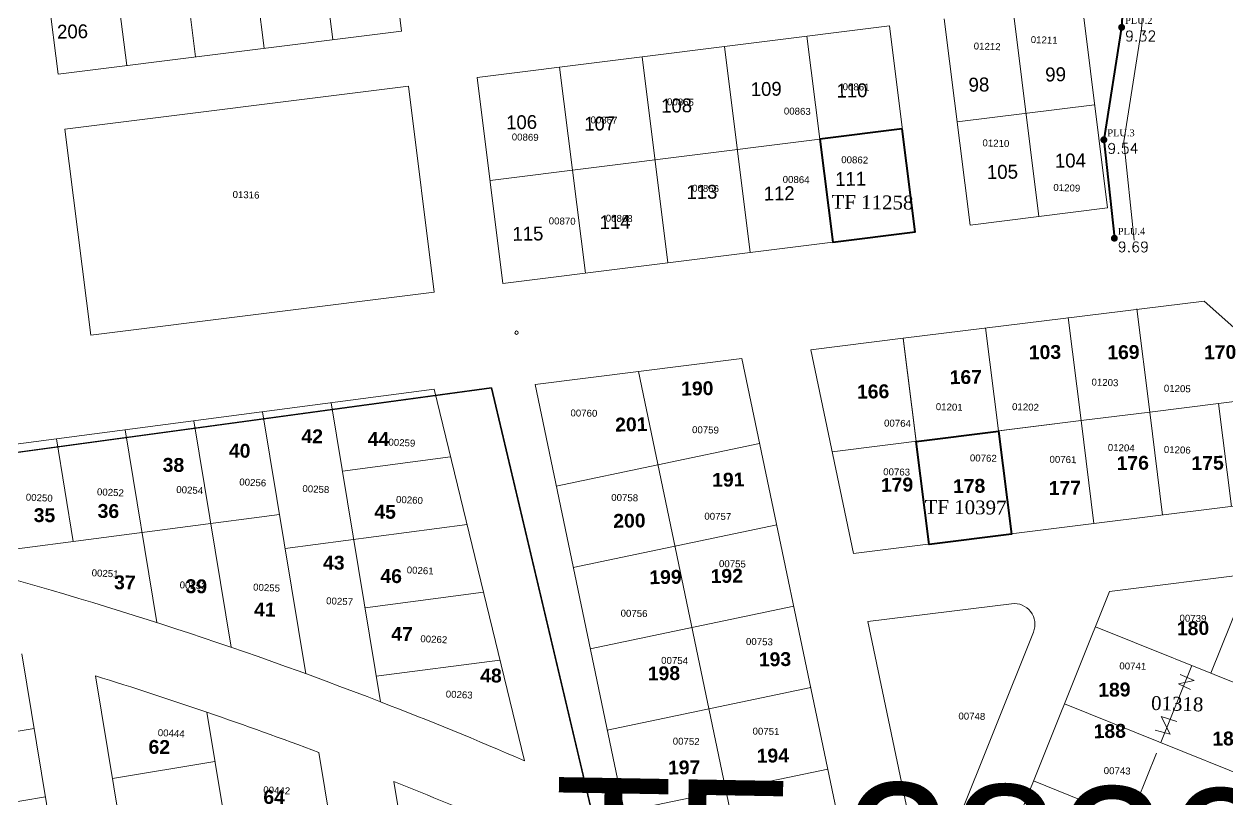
# Model space of a CAD drawing. Header units: metres. Extents: x 251686 to 255059, y 1627526 to 1631912.
# Drawn here: x 253898.6 to 254072.4, y 1631268 to 1631379.8 of the extents above; entities that cross this region are included whole.
import ezdxf
from ezdxf.enums import TextEntityAlignment as Align

# ---------------------------------------------------------------- set-up
doc = ezdxf.new("R2010")
doc.units = ezdxf.units.M
doc.header["$MEASUREMENT"] = 0
doc.linetypes.add('DGN Style 2', pattern=[29.229957, 17.537974, -11.691983])
for name, color, linetype in [('A_revoir_niveau_0', 7, 'Continuous'), ('historique_numero_parcelle', 7, 'Continuous'), ('limites_parcelles', 7, 'Continuous'), ('limites_tf', 7, 'Continuous'), ('numero_lot', 7, 'Continuous'), ('numero_parcelle', 7, 'Continuous'), ('toponymie', 7, 'Continuous')]:
    doc.layers.add(name, color=color, linetype=linetype)
for name, color, linetype, lineweight in [('Numero Titre Foncier', 4, 'Continuous', 0), ('Parcelles_Ruf', 7, 'Continuous', 0), ('TITRE FONCIER', 7, 'Continuous', 0), ('TopoAlt', 3, 'Continuous', 0), ('TopoCod', 3, 'Continuous', 0), ('TopoMat', 4, 'Continuous', 0), ('Voirie', 252, 'Continuous', 0), ('檩条', 4, 'Continuous', 0)]:
    doc.layers.add(name, color=color, linetype=linetype, lineweight=lineweight)
doc.styles.get("Standard").update_dxf_attribs({"font": 'txt.shx'})
doc.styles.add('Style-Arial', font='arial.ttf')
doc.styles.add('Style-STANDARD', font='STANDARD.shx')
doc.styles.add('Style-Times New Roman', font='times.ttf')
doc.styles.add('style1', font='')
doc.styles.add('Times 1.5', font='times.ttf', dxfattribs={"width": 0.99, "height": 0.00762})
doc.styles.get('style1').set_extended_font_data('Times New Roman', bold=True)

# ---------------------------------------------------------------- blocks, each defined once
blk = doc.blocks.new('*U74')
at = {"layer": 'Parcelles_Ruf', "color": 7, "linetype": 'Continuous', "ltscale": 1000}
for p, q in [((-22.844667, -2.680329, 0.00005), (-24.743173, 12.183981, 0.00005)), ((-12.782521, 13.682341, 0.00005), (-10.925347, -1.192124, 0.00005)), ((18.843048, 2.524654, 0.00005), (20.699786, -12.346321, 0.00005)), ((-10.925347, -1.192124, 0.00005), (-1.002767, 0.048547, 0.00005)), ((10.777829, -13.591989, 0.00005), (8.920127, 1.28671, 0.00005))]:
    blk.add_line(p, q, dxfattribs=at)
at = {"layer": 'Parcelles_Ruf', "color": 7, "linetype": 'Continuous', "ltscale": 1000, "elevation": 0.00005, "flags": 128}
blk.add_lwpolyline([(-36.619899, 10.696135), (-34.752005, -4.167037), (-10.925347, -1.192124), (-9.068609, -16.063098), (36.619803, -10.374367), (6.831564, 16.063068), (-36.619899, 10.696135)], close=True, dxfattribs=at)
for points in [[(-2.860232, 14.925347), (-1.002549, 0.046802), (0.85461, -14.827544)], [(-1.002767, 0.048547), (8.920127, 1.28671), (18.843021, 2.524872), (21.685956, 2.879609)]]:
    blk.add_lwpolyline(points, dxfattribs=at)
blk = doc.blocks.new('TCPOINT_123')
at = {"color": 0, "const_width": 0.0005, "flags": 128}
blk.add_lwpolyline([(0, 0.00025, 1), (0, -0.00025, 1), (0, 0.00025)], format="xyb", dxfattribs=at)
at = {"color": 0}
blk.add_point((0, 0), dxfattribs=at)
at = {"layer": 'TopoAlt'}
blk.add_attdef('ALT', text='', height=0.0015, dxfattribs=at).set_placement((0.0005, -0.0005), align=Align.TOP_LEFT)
at = {"layer": 'TopoCod'}
blk.add_attdef('COD', text='', height=0.0015, dxfattribs=at).set_placement((-0.0005, 0), align=Align.MIDDLE_RIGHT)
at = {"layer": 'TopoMat', "style": 'Times 1.5', "width": 0.99}
blk.add_attdef('MAT', (0.0005, 0.0005), '', height=0.003, dxfattribs=at)
blk = doc.blocks.new('*U138')
at = {"layer": '檩条', "color": 7, "linetype": 'Continuous', "lineweight": 0}
for p, q in [((-16.497313, 18.262173, 0.00005), (-18.361767, 33.145849, 0.00005)), ((-6.078739, 19.567291, 0.00005), (-7.943194, 34.450967, 0.00005)), ((5.828201, 21.058855, 0.00005), (4.510017, 31.581733, 0.00005)), ((-27.412008, 16.894906, 0.00005), (22.200146, 23.109743, 0.00005)), ((12.277794, 21.866786, 0.00005), (14.142249, 6.98311, 0.00005)), ((-7.567107, 19.380846, 0.00005), (-5.702652, 4.49717, 0.00005)), ((2.355344, 20.623816, 0.00005), (4.219798, 5.74014, 0.00005)), ((-17.489558, 18.137876, 0.00005), (-15.625103, 3.2542, 0.00005))]:
    blk.add_line(p, q, dxfattribs=at)
at = {"layer": '檩条', "color": 7, "lineweight": 0, "ltscale": 39.37}
for p, q in [((18.865445, -30.722137, 0.00005), (15.136543, -0.954845, 0.00005)), ((-0.979416, -33.208072, 0.00005), (-4.708318, -3.44078, 0.00005)), ((8.943015, -31.965105, 0.00005), (5.214113, -2.197812, 0.00005)), ((-10.901847, -34.451039, 0.00005), (-14.630749, -4.683747, 0.00005)), ((-22.688729, -20.81036, 0.00005), (26.923425, -14.595524, 0.00005))]:
    blk.add_line(p, q, dxfattribs=at)
at = {"layer": '檩条', "color": 5, "lineweight": 0, "style": 'Style-Arial'}
for s, rotation, p in [('00851', 358.3981, (-1.809044, 29.325848, -0.000071)), ('00849', 358.3981, (-12.373838, 23.982426, -0.000071)), ('00847', 358.3981, (-22.301645, 21.718665, -0.000071)), ('00852', 358.3981, (-2.449239, 15.713674, -0.000071)), ('00853', 358.3981, (7.735043, 16.495885, -0.000071)), ('00848', 358.3981, (-22.508094, 14.17408, -0.000071)), ('00850', 358.3981, (-11.279636, 14.034851, -0.000071)), ('01239', 358.26587, (14.998722, 13.17904, 0.00005)), ('00873', 359, (11.823863, -11.769329, 0.00005)), ('00877', 359, (-9.327791, -13.2796, 0.00005)), ('00875', 359, (-0.042561, -12.501937, 0.00005)), ('00871', 359, (20.84698, -12.56067, 0.00005)), ('00879', 359, (-18.147813, -14.300318, 0.00005)), ('00874', 359, (13.269662, -23.071414, 0.00005)), ('00872', 359, (23.594437, -23.251633, 0.00005)), ('00880', 359, (-18.35074, -25.926026, 0.00005)), ('00878', 359, (-6.821451, -24.433446, 0.00005)), ('00876', 359, (3.566622, -24.61477, 0.00005))]:
    blk.add_text(s, height=1, rotation=rotation, dxfattribs=at).set_placement(p, align=Align.TOP_LEFT)
at = {"layer": '檩条', "color": 7, "linetype": 'Continuous', "lineweight": 0, "style": 'Style-Arial'}
blk.add_text('00881', height=1, rotation=359, dxfattribs=at).set_placement((2.566495, -10.802248, 0.00005), align=Align.TOP_LEFT)
at = {"layer": '檩条', "color": 7, "lineweight": 13, "char_height": 1.999996, "attachment_point": 5, "rotation": 0.99997641, "line_spacing_factor": 0.6}
for s, insert in [('\\fComic Sans MS|b0|i0|c00|p71;215', (-13.182308, 26.103706, 0.00005)), ('\\fComic Sans MS|b0|i0|c00|p71;216', (0.102997, 25.381336, 0.00005)), ('\\fComic Sans MS|b0|i0|c00|p71;217', (12.259862, 25.511433, 0.00005)), ('\\fComic Sans MS|b0|i0|c00|p71;214', (-23.901578, 24.40843, 0.00005)), ('\\fComic Sans MS|b0|i0|c00|p71;212', (17.559702, 14.421884, 0.00005)), ('\\fComic Sans MS|b0|i0|c00|p71;220', (-21.504031, 10.012674, 0.00005)), ('\\fComic Sans MS|b0|i0|c00|p71;221', (-11.713668, 9.799294, 0.00005)), ('\\fComic Sans MS|b0|i0|c00|p71;218', (-1.134558, 10.948895, 0.00005)), ('\\fComic Sans MS|b0|i0|c00|p71;219', (8.697512, 10.737375, 0.00005)), ('\\fComic Sans MS|b0|i0|c00|p71;211', (19.569332, -10.026852, 0.00005)), ('\\fComic Sans MS|b0|i0|c00|p71;209', (-0.360548, -12.736988, 0.00005)), ('\\fComic Sans MS|b0|i0|c00|p71;210', (10.011489, -12.918592, 0.00005)), ('\\fComic Sans MS|b0|i0|c00|p71;207', (-18.560216, -15.659528, 0.00005)), ('\\fComic Sans MS|b0|i0|c00|p71;208', (-9.868734, -15.809164, 0.00005)), ('\\fComic Sans MS|b0|i0|c00|p71;205', (-5.471241, -25.488881, 0.00005)), ('\\fComic Sans MS|b0|i0|c00|p71;204', (4.892307, -25.670633, 0.00005)), ('\\fComic Sans MS|b0|i0|c00|p71;203', (12.602282, -25.802709, 0.00005)), ('\\fComic Sans MS|b0|i0|c00|p71;202', (22.36703, -25.973581, 0.00005)), ('\\fComic Sans MS|b0|i0|c00|p71;206', (-18.732026, -29.554236, 0.00005))]:
    blk.add_mtext(s, dxfattribs=dict(at, insert=insert))

msp = doc.modelspace()

# ---------------------------------------------------------------- linework, layer by layer
at = {"layer": 'A_revoir_niveau_0', "color": 7, "lineweight": 0, "flags": 128}
msp.add_lwpolyline([(253996.672907, 1631438.190989), (254010.879907, 1631432.234989), (254041.424907, 1631417.715989), (254053.785907, 1631411.458989), (254057.857907, 1631405.665989), (254058.211907, 1631395.647989), (254057.161907, 1631379.325989), (254054.597907, 1631363.095989), (254056.112907, 1631348.883989)], dxfattribs=at)
at = {"layer": 'A_revoir_niveau_0', "color": 1, "lineweight": 0, "flags": 128}
msp.add_lwpolyline([(253999.537174, 1631437.916475), (254013.744174, 1631431.960475), (254044.289174, 1631417.441475), (254056.650174, 1631411.184475), (254060.722174, 1631405.391475), (254061.076174, 1631395.373475), (254060.026174, 1631379.051475), (254057.462174, 1631362.821475), (254058.977174, 1631348.609475)], dxfattribs=at)
at = {"layer": 'A_revoir_niveau_0', "color": 7, "lineweight": 40, "flags": 128}
msp.add_lwpolyline([(254057.922705, 1631403.835015), (254058.212005, 1631395.648001), (254057.162005, 1631379.326001), (254054.598005, 1631363.096001), (254056.113005, 1631348.884001)], dxfattribs=at)
at = {"layer": 'A_revoir_niveau_0', "lineweight": 0, "ltscale": 39.37}
msp.add_circle((253969.77689, 1631335.245613), 0.25, dxfattribs=at)
at = {"layer": 'limites_parcelles', "color": 7, "linetype": 'Continuous', "lineweight": 0}
for p, q in [((253953.166576, 1631378.78968), (253949.437674, 1631408.556972)), ((253903.554422, 1631372.574843), (253899.82552, 1631402.342136)), ((253863.628764, 1631314.695648), (253957.867403, 1631327.101843)), ((254053.164777, 1631307.690357), (254051.308127, 1631322.561579))]:
    msp.add_line(p, q, dxfattribs=at)
at = {"layer": 'limites_parcelles', "color": 7, "lineweight": 0, "ltscale": 39370}
for p, q in [((254055.129653, 1631353.266263), (254051.400576, 1631383.03306)), ((254045.207368, 1631352.023235), (254041.478291, 1631381.790032)), ((254035.285083, 1631350.780207), (254031.556006, 1631380.547003)), ((254033.420544, 1631365.663605), (254053.265115, 1631368.149661)), ((254035.285083, 1631350.780207), (254055.129653, 1631353.266263))]:
    msp.add_line(p, q, dxfattribs=at)
at = {"layer": 'limites_parcelles', "color": 7, "lineweight": 0, "ltscale": 39.37}
for p, q in [((253964.083381, 1631372.094703), (254023.617965, 1631379.552507)), ((254027.346867, 1631349.785215), (254023.617965, 1631379.552507)), ((253903.554422, 1631372.574843), (253953.166576, 1631378.78968)), ((254015.439951, 1631348.293654), (254011.711049, 1631378.060946)), ((254003.533034, 1631346.802093), (253999.804132, 1631376.569385)), ((253991.626117, 1631345.310532), (253987.897215, 1631375.077824)), ((253979.7192, 1631343.818971), (253975.990298, 1631373.586264)), ((253904.548796, 1631364.636899), (253954.16095, 1631370.851736)), ((253957.889852, 1631341.084443), (253954.16095, 1631370.851736)), ((253967.812283, 1631342.327411), (253964.083381, 1631372.094703)), ((253908.277698, 1631334.869607), (253904.548796, 1631364.636899)), ((253965.947832, 1631357.211057), (254025.482416, 1631364.668861)), ((253967.812283, 1631342.327411), (254027.346867, 1631349.785215)), ((253908.277698, 1631334.869607), (253957.889852, 1631341.084443)), ((254012.267586, 1631332.778464), (254025.619115, 1631334.450958)), ((254029.357208, 1631304.657106), (254025.616201, 1631334.42687)), ((254018.435201, 1631303.366403), (254012.267586, 1631332.778464)), ((253972.454586, 1631327.792548), (254002.314336, 1631331.531985)), ((254002.314336, 1631331.531985), (254019.320333, 1631250.270694)), ((253987.372946, 1631329.660824), (254003.214617, 1631253.982038)), ((253972.454586, 1631327.792548), (253987.125421, 1631257.689574)), ((254015.351394, 1631318.072433), (254051.308127, 1631322.561579)), ((254041.263542, 1631306.153311), (254039.391426, 1631321.051024)), ((254004.883405, 1631319.25597), (253975.508747, 1631313.107038)), ((254007.341456, 1631307.510443), (253977.967386, 1631301.361634)), ((254018.435201, 1631303.366403), (254053.164777, 1631307.690357)), ((254055.405508, 1631297.892148), (254089.439023, 1631302.12944)), ((254075.825617, 1631300.434523), (254070.068485, 1631286.10606)), ((254055.405508, 1631297.892148), (254034.834883, 1631246.695578)), ((254020.499032, 1631293.54617), (254041.277245, 1631296.13313)), ((254009.799507, 1631295.764915), (253980.426025, 1631289.61623)), ((254026.892773, 1631263.123114), (254020.499032, 1631293.54617)), ((254053.366307, 1631292.816944), (254081.20327, 1631281.632138)), ((254044.431589, 1631292.03764), (254032.612329, 1631262.621637)), ((254012.257559, 1631284.019388), (253982.884664, 1631277.870826)), ((254048.892384, 1631281.682159), (254076.729347, 1631270.497352)), ((253870.491194, 1631273.215383), (253900.088827, 1631278.111969)), ((254062.192069, 1631274.549684), (254049.630471, 1631243.286135)), ((253911.414563, 1631270.919983), (253926.213379, 1631273.368277)), ((254014.71561, 1631272.273861), (253985.343304, 1631266.125422)), ((254044.418462, 1631270.547374), (254072.255424, 1631259.362567)), ((253872.123424, 1631263.349296), (253901.721057, 1631268.245883))]:
    msp.add_line(p, q, dxfattribs=at)
at = {"layer": 'limites_parcelles', "color": 7, "lineweight": 0, "ltscale": 39.37, "flags": 128}
for points in [[(253957.867403, 1631327.101843), (253970.907519, 1631273.47536)], [(253942.987618, 1631325.14297), (253950.129756, 1631281.972001)], [(253923.147904, 1631322.53114), (253928.55602, 1631289.841543)], [(253933.067761, 1631323.837055), (253939.321992, 1631286.033077)], [(253913.228047, 1631321.225224), (253917.830524, 1631293.405349)], [(253903.308191, 1631319.919309), (253905.757822, 1631305.112402)], [(253944.620705, 1631315.271699), (253960.243957, 1631317.328446)], [(253895.837966, 1631303.806487), (253935.517393, 1631309.030148)], [(253936.333936, 1631304.094512), (253962.62051, 1631307.55505)], [(253947.886881, 1631295.529156), (253964.997064, 1631297.781653)], [(253898.301563, 1631288.915164), (253908.249884, 1631228.782097)], [(253949.519969, 1631285.657885), (253967.373618, 1631288.008257)], [(253908.96627, 1631285.7188), (253927.563281, 1631173.308348)], [(253925.037413, 1631280.476456), (253939.270943, 1631194.441257)], [(253941.201147, 1631274.674441), (253952.288274, 1631207.657817)], [(253952.030702, 1631270.481646), (253960.529938, 1631219.107641)]]:
    msp.add_lwpolyline(points, dxfattribs=at)
at = {"layer": 'limites_parcelles', "color": 7, "lineweight": 0, "ltscale": 39.37}
for centre, radius, start, end in [((253736.762365, 1630730.548067), 591.264745, 68.846606, 75.340044), ((254041.647893, 1631293.156121), 2.999994, 338.109889, 97.097005), ((253736.762365, 1630730.548067), 581.264765, 69.407831, 72.767057), ((253736.762365, 1630730.548067), 591.264745, 66.671189, 68.846606), ((253736.762365, 1630730.548067), 581.264765, 64.981611, 68.263121)]:
    msp.add_arc(centre, radius, start, end, dxfattribs=at)
at = {"layer": 'limites_tf', "color": 5, "linetype": 'Continuous', "lineweight": 30}
for p, q in [((253966.138033, 1631327.301115), (253798.248626, 1631304.453363)), ((253984.267567, 1631250.775939), (253966.138033, 1631327.301115))]:
    msp.add_line(p, q, dxfattribs=at)
at = {"layer": 'limites_tf', "color": 7, "linetype": 'DGN Style 2', "lineweight": 13}
msp.add_line((254062.810866, 1631276.089756), (254067.284788, 1631287.224541), dxfattribs=at)
at = {"layer": 'limites_tf', "color": 5, "linetype": 'Continuous', "lineweight": 30, "flags": 128}
msp.add_lwpolyline([(254274.3391, 1631378.1314), (254094.976587, 1631456.799166), (254025.54142, 1631439.008178), (253929.864547, 1631439.792616), (253905.635539, 1631445.95606), (253905.632255, 1631445.956895), (253818.461883, 1631410.543913), (253674.277908, 1631258.406557), (253665.394457, 1631185.372073), (253745.984499, 1631186.024399), (253792.46809, 1631183.466396), (253798.245874, 1631304.469707), (253966.13604, 1631327.311891), (253984.263036, 1631250.786115), (254072.173207, 1631231.504368), (254122.355221, 1631360.284141), (254263.725588, 1631310.14601), (254286.770059, 1631375.123199), (254274.3391, 1631378.1314)], close=True, dxfattribs=at)
at = {"layer": 'limites_tf', "color": 7, "linetype": 'Continuous', "lineweight": 13, "flags": 128}
for points in [[(254065.614104, 1631285.89331), (254067.624408, 1631285.065023), (254065.377598, 1631284.591715), (254067.092269, 1631283.763428)], [(254065.141092, 1631279.148683), (254062.894281, 1631279.858644), (254064.195066, 1631277.314618), (254062.007383, 1631277.906252)]]:
    msp.add_lwpolyline(points, dxfattribs=at)
at = {"layer": 'limites_tf', "color": 5, "linetype": 'Continuous', "lineweight": 40}
for points in [[(254025.482416, 1631364.668861), (254013.5755, 1631363.1773), (254015.439951, 1631348.293654), (254027.346867, 1631349.785215)], [(254027.486704, 1631319.541988), (254039.391426, 1631321.051024), (254041.263542, 1631306.153311), (254029.357208, 1631304.657106)]]:
    msp.add_3dface(points, dxfattribs=at)
at = {"layer": 'voirie', "color": 7, "linetype": 'Continuous', "lineweight": 80}
msp.add_open_spline([(253618.558244, 1630811.932652), (253615.639965, 1630812.823285), (253612.721686, 1630813.713918), (253609.803407, 1630814.60455), (253607.051619, 1630815.444371), (253604.28836, 1630818.63114), (253604.597998, 1630821.489492), (253608.879476, 1630861.012923), (253613.679035, 1630900.534004), (253618.076199, 1630940.073487), (253623.136282, 1630985.573973), (253628.268606, 1631030.976074), (253633.223772, 1631076.576022), (253634.317535, 1631086.641381), (253634.390859, 1631096.772138), (253634.417469, 1631106.867911), (253634.441295, 1631115.907208), (253633.982819, 1631124.943612), (253633.083457, 1631133.978144), (253632.018726, 1631144.673885), (253630.477717, 1631155.231028), (253628.292656, 1631165.75292), (253626.554852, 1631174.121101), (253624.462729, 1631182.356365), (253622.245744, 1631190.583704), (253615.784295, 1631214.56245), (253606.592977, 1631237.586064), (253600.20021, 1631261.731338), (253597.027588, 1631273.714228), (253595.436991, 1631285.931137), (253594.149848, 1631298.19839), (253593.061889, 1631308.567295), (253593.037429, 1631319.04618), (253593.55566, 1631329.437908), (253594.188212, 1631342.122032), (253596.8899, 1631354.525442), (253600.110726, 1631367.008141), (253602.257842, 1631375.329548), (253604.954448, 1631382.588503), (253611.011083, 1631389.976855), (253613.642329, 1631393.186654), (253616.792364, 1631396.786055), (253620.285227, 1631395.975768), (253624.378482, 1631395.0262), (253628.459689, 1631393.20247), (253632.606743, 1631392.010686), (253636.54384, 1631390.87924), (253640.468697, 1631389.654666), (253644.453802, 1631388.746699), (253649.761946, 1631387.537291), (253655.405416, 1631388.431876), (253660.812723, 1631389.297499), (253665.215455, 1631390.002306), (253669.489528, 1631390.982027), (253673.644372, 1631392.898265), (253678.238138, 1631395.016937), (253682.490995, 1631397.435796), (253686.073026, 1631400.813738), (253690.223101, 1631404.727358), (253694.323273, 1631408.653403), (253698.389043, 1631412.636025), (253711.293324, 1631425.2764), (253724.093398, 1631438.011808), (253737.033453, 1631450.616925), (253740.955361, 1631454.437318), (253745.028885, 1631458.085565), (253749.109963, 1631461.745752), (253753.835806, 1631465.984208), (253758.828345, 1631469.83763), (253764.00603, 1631473.567288), (253774.841242, 1631481.37225), (253786.412482, 1631487.56758), (253798.462042, 1631493.48), (253808.963888, 1631498.632994), (253819.557771, 1631502.666107), (253830.925024, 1631505.693489), (253838.266496, 1631507.648705), (253845.655041, 1631508.615547), (253853.090516, 1631508.931646), (253861.206892, 1631509.276692), (253869.398631, 1631508.891861), (253877.514405, 1631507.757047), (253885.439796, 1631506.648854), (253893.544762, 1631505.622911), (253900.743999, 1631502.228111), (253936.629224, 1631485.306432), (253972.51445, 1631468.384754), (254008.399675, 1631451.463076)], degree=3, knots=[0, 0, 0, 0, 0.0087382484, 0.0087382484, 0.0087382484, 0.0169779686, 0.0169779686, 0.0169779686, 0.1309114656, 0.1309114656, 0.1309114656, 0.2620216633, 0.2620216633, 0.2620216633, 0.2909618549, 0.2909618549, 0.2909618549, 0.3168735907, 0.3168735907, 0.3168735907, 0.3475497981, 0.3475497981, 0.3475497981, 0.3719469377, 0.3719469377, 0.3719469377, 0.4430528956, 0.4430528956, 0.4430528956, 0.4783415758, 0.4783415758, 0.4783415758, 0.5081693578, 0.5081693578, 0.5081693578, 0.5445770939, 0.5445770939, 0.5445770939, 0.5688477719, 0.5688477719, 0.5688477719, 0.5793919363, 0.5793919363, 0.5793919363, 0.5917485506, 0.5917485506, 0.5917485506, 0.6034795707, 0.6034795707, 0.6034795707, 0.6191052461, 0.6191052461, 0.6191052461, 0.6318279681, 0.6318279681, 0.6318279681, 0.6458947313, 0.6458947313, 0.6458947313, 0.6621922199, 0.6621922199, 0.6621922199, 0.7139185453, 0.7139185453, 0.7139185453, 0.7295959021, 0.7295959021, 0.7295959021, 0.7477501072, 0.7477501072, 0.7477501072, 0.7857409622, 0.7857409622, 0.7857409622, 0.8188520569, 0.8188520569, 0.8188520569, 0.840236657, 0.840236657, 0.840236657, 0.8635795445, 0.8635795445, 0.8635795445, 0.8863748433, 0.8863748433, 0.8863748433, 1, 1, 1, 1], dxfattribs=at)

# ---------------------------------------------------------------- block references
at = {"layer": 'limites_parcelles', "color": 7, "linetype": 'Continuous', "ltscale": 1000}
msp.add_blockref('*U74', (254062.233474, 1631323.753703, -0.00005), dxfattribs=at)
at = {"layer": 'toponymie', "color": 0, "lineweight": 0}
ref = msp.add_blockref('TCPOINT_123', (254057.161907, 1631379.325989), dxfattribs=dict(at, xscale=1000, yscale=1000, zscale=1000))
ref.add_attrib('MAT', 'PLU.2', (254057.661907, 1631379.825989), dxfattribs={"layer": 'TopoMat', "height": 1, "style": 'Times 1.5', "width": 0.99})
ref.add_attrib('ALT', '9.32', dxfattribs={"layer": 'TopoAlt', "height": 1.5}).set_placement((254057.661907, 1631378.825989), align=Align.TOP_LEFT)
ref = msp.add_blockref('TCPOINT_123', (254054.597907, 1631363.095989), dxfattribs=dict(at, xscale=1000, yscale=1000, zscale=1000))
ref.add_attrib('MAT', 'PLU.3', (254055.097907, 1631363.595989), dxfattribs={"layer": 'TopoMat', "height": 1, "style": 'Times 1.5', "width": 0.99})
ref.add_attrib('ALT', '9.54', dxfattribs={"layer": 'TopoAlt', "height": 1.5}).set_placement((254055.097907, 1631362.595989), align=Align.TOP_LEFT)
ref = msp.add_blockref('TCPOINT_123', (254056.112907, 1631348.883989), dxfattribs=dict(at, xscale=1000, yscale=1000, zscale=1000))
ref.add_attrib('MAT', 'PLU.4', (254056.612907, 1631349.383989), dxfattribs={"layer": 'TopoMat', "height": 1, "style": 'Times 1.5', "width": 0.99})
ref.add_attrib('ALT', '9.69', dxfattribs={"layer": 'TopoAlt', "height": 1.5}).set_placement((254056.612907, 1631348.383989), align=Align.TOP_LEFT)
at = {"layer": '檩条', "color": 7, "lineweight": 0, "ltscale": 39.37}
msp.add_blockref('*U138', (253924.3787, 1631408.26885, -0.00005), dxfattribs=at)

# ---------------------------------------------------------------- texts
at = {"layer": 'historique_numero_parcelle', "color": 7, "lineweight": 0, "style": 'Style-Arial'}
msp.add_text('00741', height=1, rotation=359, dxfattribs=at).set_placement((254056.843727, 1631287.661564), align=Align.TOP_LEFT)
at = {"layer": 'Numero Titre Foncier', "color": 4, "linetype": 'Continuous', "lineweight": 13, "style": 'Style-Arial'}
msp.add_text('TF 2830', height=19.99996, rotation=359, dxfattribs=at).set_placement((254027.125859, 1631260.216264), align=Align.MIDDLE_CENTER)
at = {"layer": 'numero_lot', "color": 7, "lineweight": 13, "attachment_point": 5}
for s, insert, char_height, rotation, line_spacing_factor in [('\\fComic Sans MS|b0|i0|c00|p71;99', (254047.628537, 1631372.519588), 2.020644, 0.94691357, 0.832576), ('\\fComic Sans MS|b0|i0|c00|p71;109', (254005.829642, 1631370.413522), 1.999996, 0.99997641, 0.6), ('\\fComic Sans MS|b0|i0|c00|p71;110', (254018.209457, 1631370.196872), 1.999996, 0.99997641, 0.6), ('\\fComic Sans MS|b0|i0|c00|p71;98', (254036.553636, 1631371.04211), 2.020644, 0.94691357, 0.832576), ('\\fComic Sans MS|b0|i0|c00|p71;108', (253992.884101, 1631368.019533), 1.999996, 0.99997641, 0.6), ('\\fComic Sans MS|b0|i0|c00|p71;106', (253970.499192, 1631365.615302), 1.999996, 0.99997641, 0.6), ('\\fComic Sans MS|b0|i0|c00|p71;107', (253981.776762, 1631365.415982), 1.999996, 0.99997641, 0.6), ('\\fComic Sans MS|b0|i0|c00|p71;104', (254049.762429, 1631360.082284), 2.020644, 0.94691357, 0.832576), ('\\fComic Sans MS|b0|i0|c00|p71;105', (254039.943235, 1631358.449741), 2.020644, 0.94691357, 0.832576), ('\\fComic Sans MS|b0|i0|c00|p71;111', (254018.01992, 1631357.447521), 1.999996, 0.99997641, 0.6), ('\\fComic Sans MS|b0|i0|c00|p71;113', (253996.537856, 1631355.552385), 1.999996, 0.99997641, 0.6), ('\\fComic Sans MS|b0|i0|c00|p71;112', (254007.699319, 1631355.357133), 1.999996, 0.99997641, 0.6), ('\\fComic Sans MS|b0|i0|c00|p71;114', (253983.991053, 1631351.226434), 1.999996, 0.99997641, 0.6), ('\\fComic Sans MS|b0|i0|c00|p71;115', (253971.411602, 1631349.525058), 1.999996, 0.99997641, 0.6)]:
    msp.add_mtext(s, dxfattribs=dict(at, insert=insert, char_height=char_height, rotation=rotation, line_spacing_factor=line_spacing_factor))
at = {"layer": 'numero_lot', "color": 7, "lineweight": 13, "char_height": 2, "attachment_point": 7, "line_spacing_factor": 0.72, "style": 'style1'}
for s, insert, rotation in [('\\fArial|b1|i0|c00|p39;103', (254043.775153, 1631331.369442), 0.99997641), ('\\fArial|b1|i0|c00|p39;169', (254055.105519, 1631331.369442), 0.99997641), ('\\fArial|b1|i0|c00|p39;170', (254069.073044, 1631331.369442), 0.99997641), ('\\fArial|b1|i0|c00|p39;167', (254032.343029, 1631327.782682), 0.99997641), ('\\fArial|b1|i0|c00|p39;190', (253993.564611, 1631326.140187), 0.99997641), ('\\fArial|b1|i0|c00|p39;166', (254018.952969, 1631325.698052), 0.99997641), ('\\fArial|b1|i0|c00|p39;201', (253984.032589, 1631320.946148), 0.99997641), ('\\fArial|b1|i0|c00|p39;42', (253938.698328, 1631319.323751), 359.35999308), ('\\fArial|b1|i0|c00|p39;44', (253948.269765, 1631318.923956), 359.35999308), ('\\fArial|b1|i0|c00|p39;40', (253928.219329, 1631317.204213), 359.35999308), ('\\fArial|b1|i0|c00|p39;38', (253918.654972, 1631315.151306), 359.35999308), ('\\fArial|b1|i0|c00|p39;176', (254056.455137, 1631315.379655), 0.99997641), ('\\fArial|b1|i0|c00|p39;175', (254067.270486, 1631315.379655), 0.99997641), ('\\fArial|b1|i0|c00|p39;191', (253998.04131, 1631312.972251), 0.99997641), ('\\fArial|b1|i0|c00|p39;179', (254022.415669, 1631312.238269), 0.99997641), ('\\fArial|b1|i0|c00|p39;178', (254032.82355, 1631312.05729), 0.99997641), ('\\fArial|b1|i0|c00|p39;177', (254046.660068, 1631311.813698), 0.99997641), ('\\fArial|b1|i0|c00|p39;36', (253909.257824, 1631308.499772), 359.35999308), ('\\fArial|b1|i0|c00|p39;45', (253949.226994, 1631308.394723), 359.35999308), ('\\fArial|b1|i0|c00|p39;35', (253900.025422, 1631307.895903), 359.35999308), ('\\fArial|b1|i0|c00|p39;200', (253983.75702, 1631307.049629), 0.99997641), ('\\fArial|b1|i0|c00|p39;43', (253941.816412, 1631301.046449), 359.35999308), ('\\fArial|b1|i0|c00|p39;37', (253911.639409, 1631298.196906), 359.35999308), ('\\fArial|b1|i0|c00|p39;39', (253921.955791, 1631297.637205), 359.35999308), ('\\fArial|b1|i0|c00|p39;46', (253950.100485, 1631299.116615), 359.35999308), ('\\fArial|b1|i0|c00|p39;199', (253988.970167, 1631298.915748), 0.99997641), ('\\fArial|b1|i0|c00|p39;192', (253997.818564, 1631299.076654), 0.99997641), ('\\fArial|b1|i0|c00|p39;41', (253931.871402, 1631294.310209), 359.35999308), ('\\fArial|b1|i0|c00|p39;47', (253951.668675, 1631290.796854), 359.35999308), ('\\fArial|b1|i0|c00|p39;180', (254065.163589, 1631291.528014), 0.99997641), ('\\fArial|b1|i0|c00|p39;193', (254004.786065, 1631287.044382), 0.99997641), ('\\fArial|b1|i0|c00|p39;48', (253964.515975, 1631284.758889), 359.35999308), ('\\fArial|b1|i0|c00|p39;198', (253988.747421, 1631285.020151), 0.99997641), ('\\fArial|b1|i0|c00|p39;189', (254053.803351, 1631282.655901), 0.99997641), ('\\fArial|b1|i0|c00|p39;188', (254053.135226, 1631276.683548), 0.99997641), ('\\fArial|b1|i0|c00|p39;182', (254070.274666, 1631275.614631), 0.99997641), ('\\fArial|b1|i0|c00|p39;62', (253916.608125, 1631274.449895), 359.35999308), ('\\fArial|b1|i0|c00|p39;197', (253991.669448, 1631271.444616), 0.99997641), ('\\fArial|b1|i0|c00|p39;194', (254004.471824, 1631273.147188), 0.99997641), ('\\fArial|b1|i0|c00|p39;64', (253933.19761, 1631267.222014), 359.35999308)]:
    msp.add_mtext(s, dxfattribs=dict(at, insert=insert, rotation=rotation))
at = {"layer": 'numero_parcelle', "color": 5, "lineweight": 0}
for s, height, rotation, style, p in [('01211', 1, 358.26587, 'Style-Arial', (254044.05637, 1631378.062036)), ('01212', 1, 358.26587, 'Style-Arial', (254035.816104, 1631377.135702)), ('00861', 1, 359, 'Style-Arial', (254016.877169, 1631371.25262)), ('00865', 1, 359, 'Style-Arial', (253991.515969, 1631369.074655)), ('00863', 1, 359, 'Style-Arial', (254008.389657, 1631367.748243)), ('00867', 1, 359, 'Style-Arial', (253980.468056, 1631366.472141)), ('00869', 1, 359, 'Style-Arial', (253969.091717, 1631364.002631)), ('01210', 1, 358.26587, 'Style-Arial', (254037.077369, 1631363.15648)), ('00862', 1, 359, 'Style-Arial', (254016.677957, 1631360.724227)), ('00864', 1, 359, 'Style-Arial', (254008.217476, 1631357.884006)), ('01316', 1, 358.26587, 'Style-Arial', (253928.776433, 1631355.710793, -4042812.244923)), ('00866', 1, 359, 'Style-Arial', (253995.140484, 1631356.606997)), ('01209', 1, 358.26587, 'Style-Arial', (254047.3218, 1631356.718243)), ('00870', 1, 359, 'Style-Arial', (253974.429844, 1631351.895609)), ('00868', 1, 359, 'Style-Arial', (253982.665368, 1631352.282297)), ('01203', 1, 358.26587, 'Style-Arial', (254052.829176, 1631328.632264)), ('01205', 1, 358.26587, 'Style-Arial', (254063.276657, 1631327.748036)), ('00760', 1, 359, 'Style-Arial', (253977.567712, 1631324.176764)), ('01201', 1, 358.26587, 'Style-Arial', (254030.337515, 1631325.084805)), ('01202', 1, 358.26587, 'Style-Arial', (254041.351663, 1631325.084805)), ('00764', 1, 359, 'Style-Arial', (254022.857991, 1631322.713255)), ('00759', 1, 359, 'Style-Arial', (253995.129864, 1631321.755806)), ('00259', 1, 357.36, 'Style-Arial', (253951.29401, 1631319.965829)), ('01204', 1, 358.26587, 'Style-Arial', (254055.183538, 1631319.2005)), ('01206', 1, 358.26587, 'Style-Arial', (254063.276657, 1631318.905757)), ('00762', 1, 359, 'Style-Arial', (254035.257323, 1631317.681868)), ('00761', 1, 359, 'Style-Arial', (254046.755367, 1631317.481169)), ('00763', 1, 359, 'Style-Arial', (254022.735339, 1631315.686544)), ('00256', 1, 357.36, 'Style-Arial', (253929.759946, 1631314.222226)), ('00250', 1, 357.36, 'Style-Arial', (253898.924534, 1631312.019871)), ('00252', 1, 357.36, 'Style-Arial', (253909.201173, 1631312.798646)), ('00254', 1, 357.36, 'Style-Arial', (253920.656463, 1631313.124889)), ('00258', 1, 357.36, 'Style-Arial', (253938.869575, 1631313.263265)), ('00758', 1, 359, 'Style-Arial', (253983.457589, 1631311.974837)), ('00260', 1, 357.36, 'Style-Arial', (253952.39349, 1631311.696573)), ('00757', 1, 359, 'Style-Arial', (253996.907147, 1631309.273263)), ('00261', 1, 357.36, 'Style-Arial', (253953.9435, 1631301.520318)), ('00755', 1, 359, 'Style-Arial', (253999.017473, 1631302.423331)), ('00251', 1, 357.36, 'Style-Arial', (253908.434456, 1631301.100761)), ('00253', 1, 357.36, 'Style-Arial', (253921.142651, 1631299.359962)), ('00255', 1, 357.36, 'Style-Arial', (253931.752236, 1631299.040549)), ('00257', 1, 357.36, 'Style-Arial', (253942.296099, 1631297.072344)), ('00756', 1, 359, 'Style-Arial', (253984.809099, 1631295.270907)), ('00739', 1, 359, 'Style-Arial', (254065.531583, 1631294.557947)), ('00262', 1, 357.36, 'Style-Arial', (253955.908898, 1631291.594369)), ('00753', 1, 359, 'Style-Arial', (254002.918409, 1631291.187112)), ('00754', 1, 359, 'Style-Arial', (253990.665158, 1631288.464313)), ('00263', 1, 357.36, 'Style-Arial', (253959.579241, 1631283.610764)), ('01318', 2, 358.26587, 'Style-Times New Roman', (254061.45582, 1631282.80544, -4042812.244923)), ('00748', 1, 359, 'Style-Arial', (254033.597076, 1631280.431969)), ('00444', 1, 357.36, 'Style-Arial', (253917.983989, 1631278.034353)), ('00751', 1, 359, 'Style-Arial', (254003.866204, 1631278.249179)), ('00752', 1, 359, 'Style-Arial', (253992.339463, 1631276.805838)), ('00743', 1, 359, 'Style-Arial', (254054.584748, 1631272.547729)), ('00442', 1, 357.36, 'Style-Arial', (253933.219093, 1631269.786966))]:
    msp.add_text(s, height=height, rotation=rotation, dxfattribs=dict(at, style=style)).set_placement(p, align=Align.TOP_LEFT)
at = {"layer": 'TITRE FONCIER', "color": 2, "linetype": 'Continuous', "lineweight": 0, "char_height": 2, "attachment_point": 1, "rotation": 359.37179655}
for s, insert, style in [('\\fTimes New Roman|b0|i0|c00|p23;TF 11258', (254015.272016, 1631355.14399), 'Style-STANDARD'), ('TF 10397', (254028.715339, 1631311.125859), 'Style-Times New Roman')]:
    msp.add_mtext(s, dxfattribs=dict(at, insert=insert, style=style))

doc.saveas('drawing.dxf')
